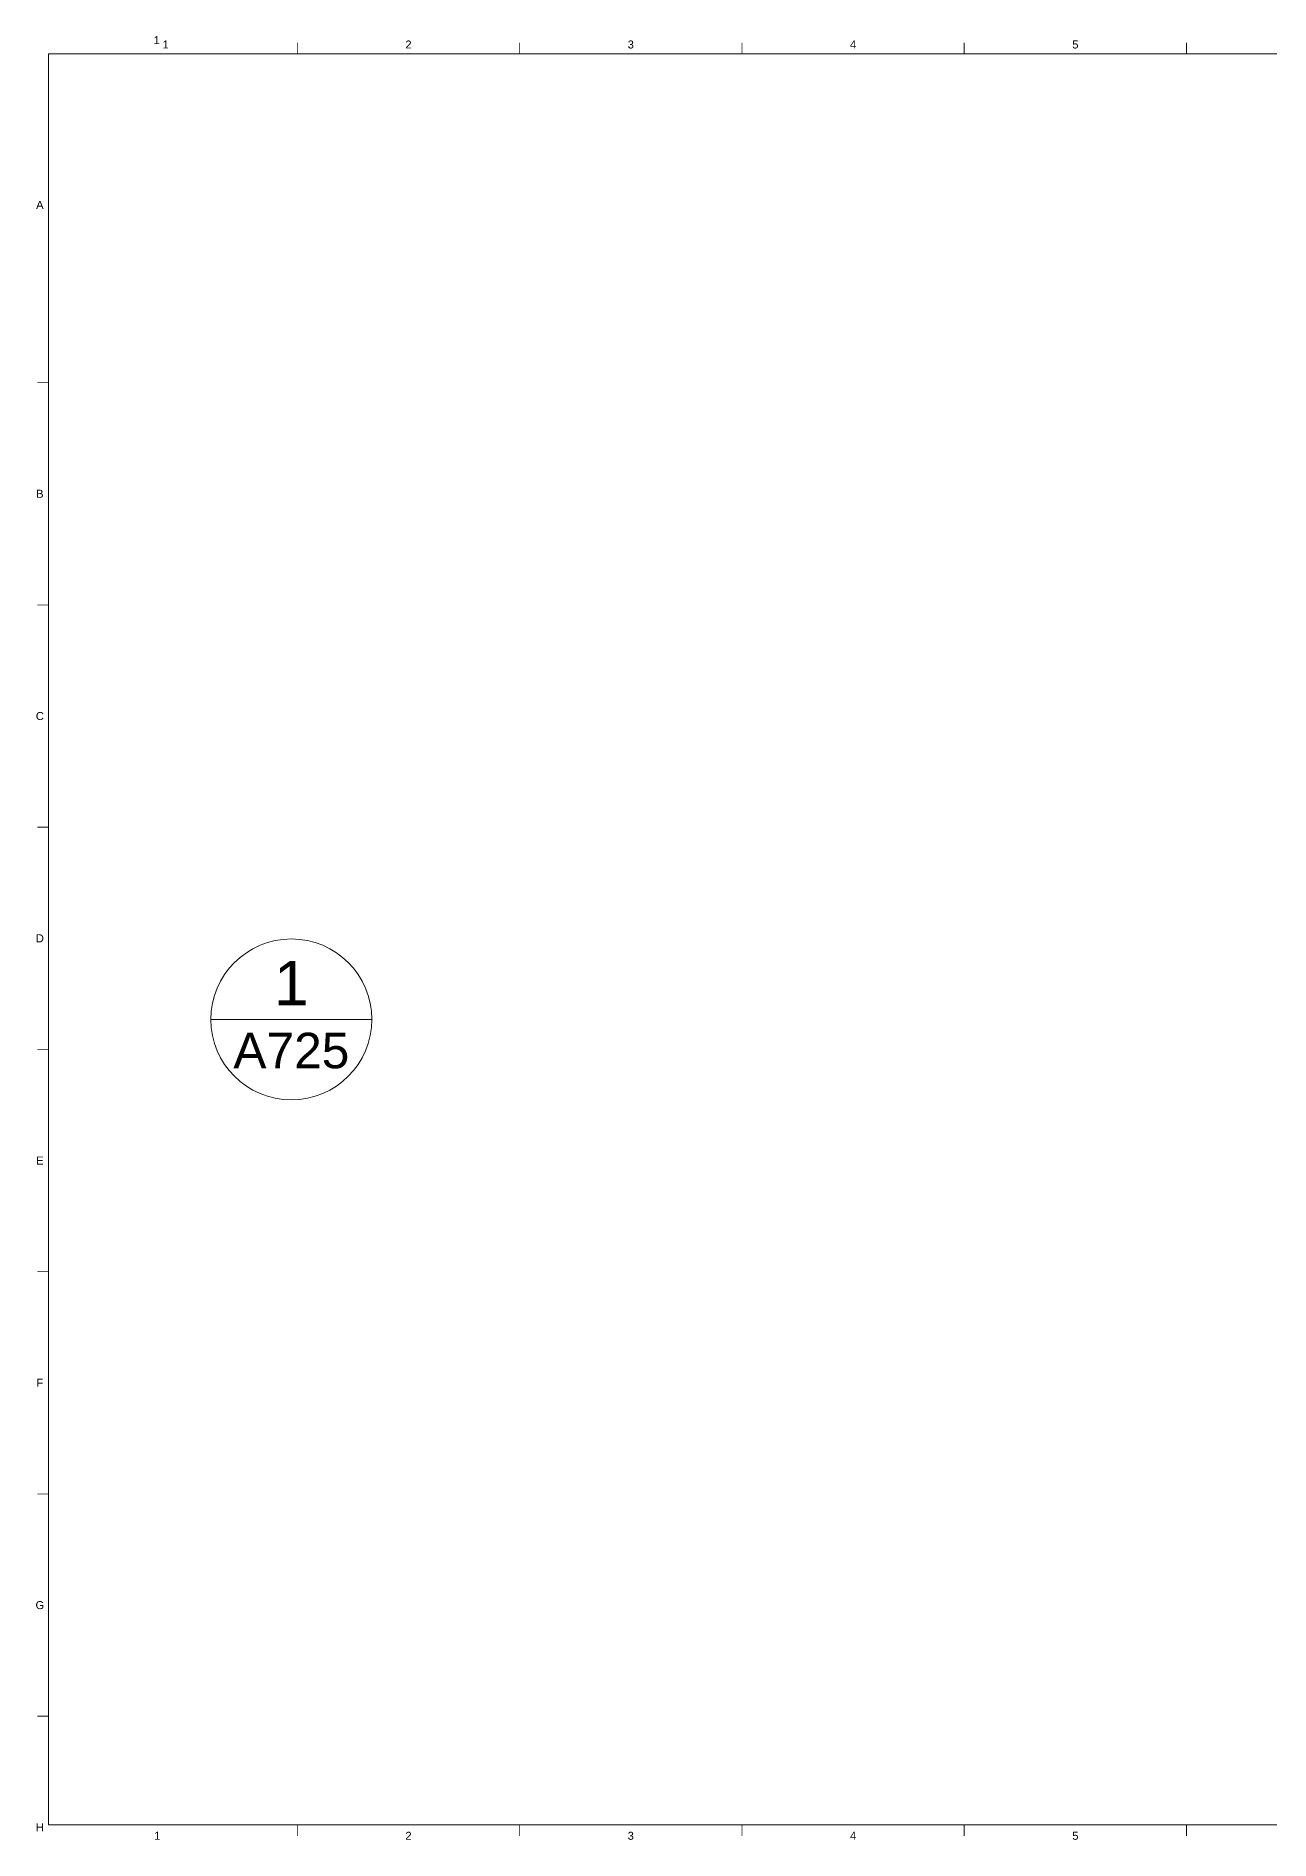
# Paper-space layout 'A724' of a CAD drawing. Header units: centimetres, sheet in millimetres. Extents: x 10 to 576, y 7 to 413.
# Drawn here: x 9.7 to 287.2, y 6.9 to 412.7 of the extents above; entities that cross this region are included whole.
import ezdxf
from ezdxf.enums import TextEntityAlignment as Align

# ---------------------------------------------------------------- set-up
doc = ezdxf.new("R2010")
doc.units = ezdxf.units.CM
for name, color, linetype, lineweight in [('A-ANNO-SYMB', 3, 'Continuous', 18), ('G-ANNO-TEXT', 3, 'Continuous', 18), ('G-ANNO-TTLB', 3, 'Continuous', 18)]:
    doc.layers.add(name, color=color, linetype=linetype, lineweight=lineweight)
doc.styles.add('ARIAL', font='arial.ttf')

# ---------------------------------------------------------------- blocks, each defined once
blk = doc.blocks.new('DETAGLI')
at = {"layer": 'A-ANNO-SYMB', "linetype": 'Continuous'}
blk.add_line((486.66, 356.17), (504.76, 356.17), dxfattribs=at)
blk.add_circle((495.71, 356.17), 9.05, dxfattribs=at)
for tag, p in [('TAVOLA', (495.71, 362.76)), ('SEZIONE', (495.71, 354.67))]:
    blk.add_attdef(tag, text='', height=5, dxfattribs=at).set_placement(p, align=Align.TOP_CENTER)

psp = doc.layouts.new('A724')

# ---------------------------------------------------------------- linework, layer by layer
at = {"layer": 'G-ANNO-TTLB'}
for p, q in [((12.42, 408.72), (12.42, 10.31)), ((569.83, 408.72), (12.42, 408.72)), ((12.42, 10.31), (569.83, 10.31))]:
    psp.add_line(p, q, dxfattribs=at)
at = {"layer": 'G-ANNO-TTLB', "const_width": 0.18, "flags": 128}
for points in [[(68.42, 411.22), (68.42, 408.72)], [(118.42, 411.22), (118.42, 408.72)], [(168.42, 411.22), (168.42, 408.72)], [(218.42, 411.22), (218.42, 408.72)], [(268.42, 411.22), (268.42, 408.72)], [(12.42, 334.72), (9.92, 334.72)], [(12.42, 284.72), (9.92, 284.72)], [(12.42, 234.72), (9.92, 234.72)], [(12.42, 184.72), (9.92, 184.72)], [(12.42, 134.72), (9.92, 134.72)], [(12.42, 84.72), (9.92, 84.72)], [(12.42, 34.72), (9.92, 34.72)], [(68.42, 10.31), (68.42, 7.81)], [(118.42, 10.31), (118.42, 7.81)], [(168.42, 10.31), (168.42, 7.81)], [(218.42, 10.31), (218.42, 7.81)], [(268.42, 10.31), (268.42, 7.81)]]:
    psp.add_lwpolyline(points, dxfattribs=at)

# ---------------------------------------------------------------- block references
at = {"layer": 'A-ANNO-SYMB'}
ref = psp.add_blockref('DETAGLI', (-924.35, -520.87), dxfattribs=dict(at, xscale=2, yscale=2, zscale=2))
ref.add_attrib('SEZIONE', 'A725', dxfattribs={"linetype": 'Continuous', "height": 8, "style": 'ARIAL'}).set_placement((67.07, 188.47), align=Align.TOP_CENTER)
ref.add_attrib('TAVOLA', '1', dxfattribs={"linetype": 'Continuous', "height": 10, "style": 'ARIAL'}).set_placement((67.07, 204.65), align=Align.TOP_CENTER)

# ---------------------------------------------------------------- texts
at = {"layer": 'G-ANNO-TEXT', "style": 'ARIAL'}
for s, p in [('1', (36.78, 411.78)), ('1', (38.77, 410.79)), ('2', (93.42, 410.79)), ('3', (143.42, 410.79)), ('4', (193.42, 410.79)), ('5', (243.42, 410.79)), ('A', (10.5, 374.7)), ('B', (10.5, 309.72)), ('C', (10.5, 259.72)), ('D', (10.5, 209.72)), ('E', (10.5, 159.72)), ('F', (10.5, 109.72)), ('G', (10.5, 59.72)), ('H', (10.5, 9.72)), ('1', (36.91, 7.82)), ('2', (93.42, 7.82)), ('3', (143.42, 7.82)), ('4', (193.42, 7.82)), ('5', (243.42, 7.82))]:
    psp.add_text(s, height=1.8, dxfattribs=at).set_placement(p, align=Align.MIDDLE_CENTER)

doc.saveas('drawing.dxf')
